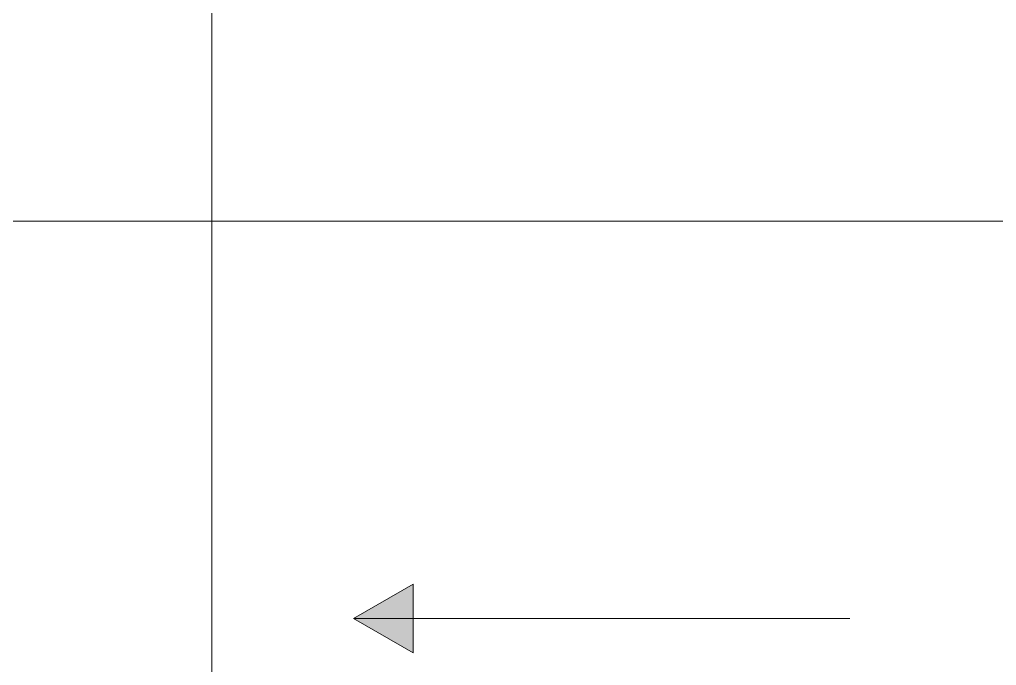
# Model space of a CAD drawing. Header units: metres. Extents: x 0.003 to 0.843, y 0.003 to 0.597.
# Drawn here: x 0.54148 to 0.56116, y 0.1699 to 0.1829 of the extents above; entities that cross this region are included whole.
import ezdxf

# ---------------------------------------------------------------- set-up
doc = ezdxf.new("R2010")
doc.units = ezdxf.units.M
doc.linetypes.add('AUSGEZOGEN', pattern=[0])
doc.layers.add('Oeffnungsrichtung Fenster', color=7, linetype='AUSGEZOGEN', lineweight=13)
doc.layers.add('Werkplan- Ausfuehrungsmasse', color=7, linetype='AUSGEZOGEN', lineweight=13)

msp = doc.modelspace()

# ---------------------------------------------------------------- hatches: boundary and pattern name
at = {"layer": 'Oeffnungsrichtung Fenster', "linetype": 'AUSGEZOGEN', "lineweight": 13}
msp.add_hatch(color=7, dxfattribs=at).paths.add_polyline_path([(0.54941, 0.17153), (0.54821, 0.17084), (0.54941, 0.17015)])

# ---------------------------------------------------------------- linework, layer by layer
at = {"layer": 'Oeffnungsrichtung Fenster', "color": 7, "linetype": 'AUSGEZOGEN', "lineweight": 13}
for p, q in [((0.54941, 0.17153), (0.54821, 0.17084)), ((0.54941, 0.17015), (0.54941, 0.17153)), ((0.55821, 0.17084), (0.54821, 0.17084)), ((0.54821, 0.17084), (0.54821, 0.17084)), ((0.54821, 0.17084), (0.54821, 0.17084)), ((0.54821, 0.17084), (0.54821, 0.17084)), ((0.54821, 0.17084), (0.54941, 0.17015)), ((0.54941, 0.17084), (0.54971, 0.17084))]:
    msp.add_line(p, q, dxfattribs=at)
at = {"layer": 'Werkplan- Ausfuehrungsmasse', "color": 7, "linetype": 'AUSGEZOGEN', "lineweight": 13}
msp.add_line((0.49686, 0.17884), (0.56276, 0.17884), dxfattribs=at)
msp.add_lwpolyline([(0.54536, 0.16684), (0.54536, 0.192026), (0.54536, 0.192026), (0.54536, 0.208206), (0.54536, 0.208206), (0.54536, 0.27674)], dxfattribs=at)

doc.saveas('drawing.dxf')
